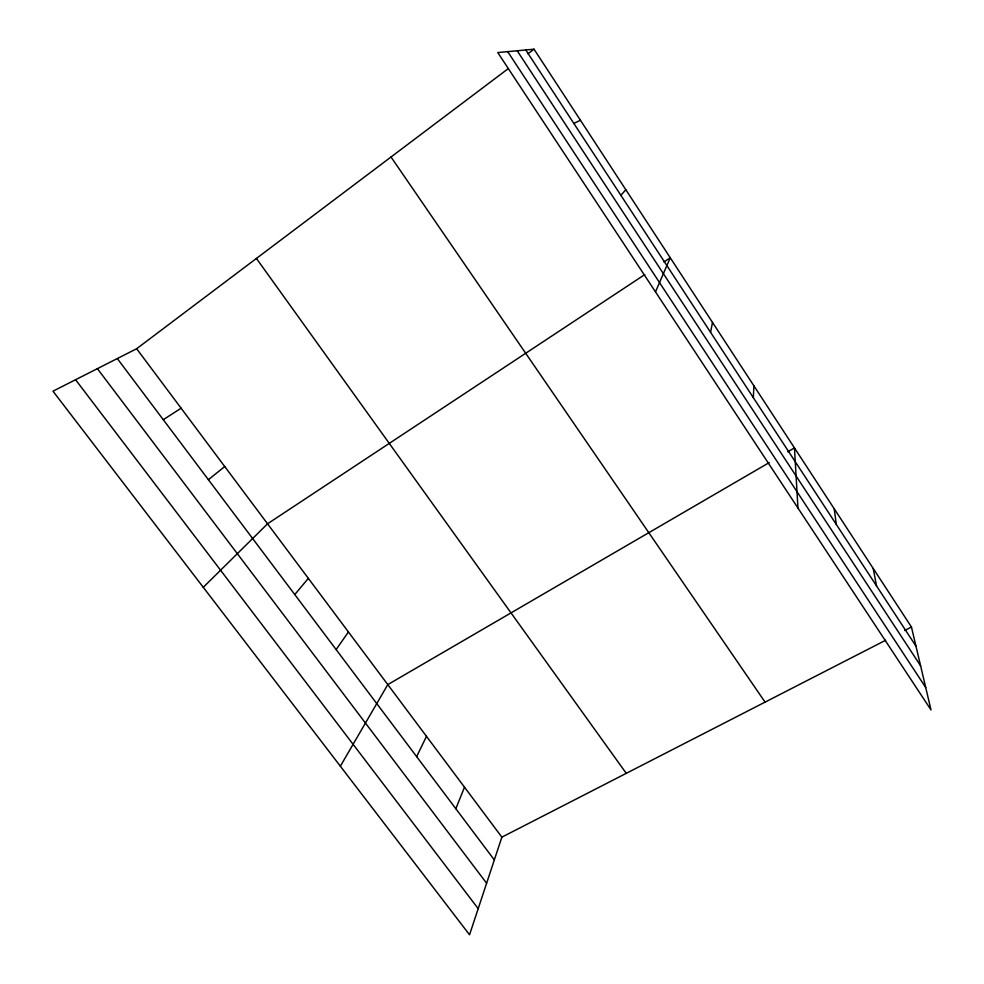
<?xml version="1.0" encoding="UTF-8"?>
<svg xmlns="http://www.w3.org/2000/svg" width="984" height="984" viewBox="0 0 984 984"><rect width="100%" height="100%" fill="white"/><g stroke="black" fill="none" stroke-linecap="round" stroke-linejoin="round"><path stroke-width="1.48" d="M753.35 397.696L753.892 385.802M710.571 332.334L712.502 322.432M885.637 640.264L501.865 837.163L469.54 934.8L52.988 391.189L136.641 348.73L508.433 68.499M455.826 808.75L464.497 787.188M655.492 291.891L670.264 257.759L663.893 261.965M416.65 756.635L426.478 736.352M340.353 766.204L387.794 684.606L769.217 462.603M336.134 649.575L348.422 631.962M294.769 594.57L308.349 578.358M620.879 195.299L625.824 189.727M203.27 587.313L267.55 523.796L644.778 274.597M208.387 479.7L224.733 466.539M527.941 53.8L534.029 49.2L911.455 627.017L931.012 709.944L497.769 52.57L534.029 49.2M163.282 419.713L181.105 408.188M787.815 451.779L794.457 447.904L797.95 508.052M904.653 630.51L911.455 627.017M573.856 123.443L580.425 120.22M75.571 379.726L478.187 908.65M97.391 368.656L486.613 883.238M117.293 358.557L494.325 859.93M136.641 348.73L501.865 837.163M256.418 258.448L626.267 773.338M391.017 156.997L765.072 702.121M517.19 50.762L920.606 665.824M507.695 51.648L925.71 687.484M525.764 49.975L915.956 646.131M873.214 568.481L876.535 585.898M834.223 508.789L836.314 524.447"/></g></svg>
